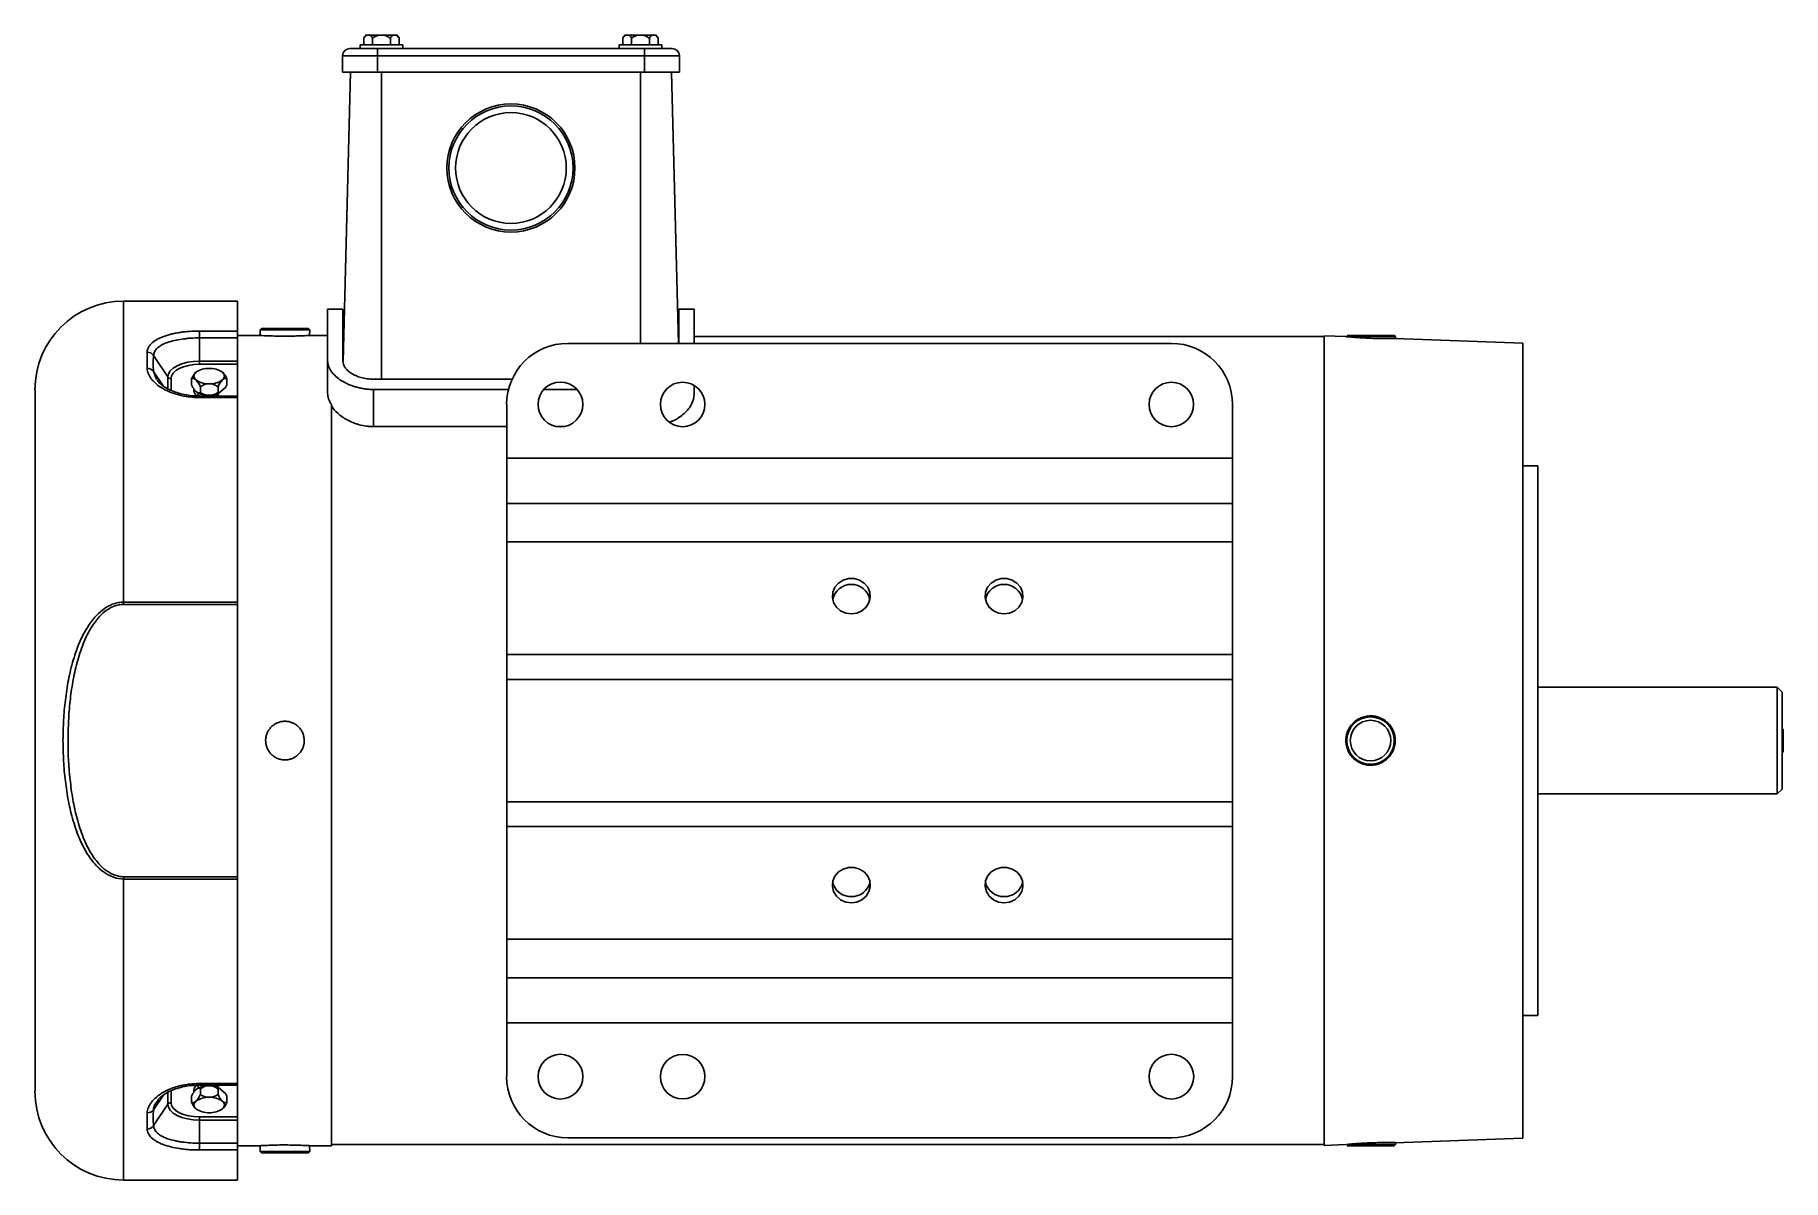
# Paper-space layout '_Bottom' of a CAD drawing. Header units: inches. Extents: x -6.5 to 7.8, y -3.6 to 5.8.
import ezdxf

# ---------------------------------------------------------------- set-up
doc = ezdxf.new("R2010")
doc.units = ezdxf.units.IN
doc.header["$MEASUREMENT"] = 0

psp = doc.layouts.new('_Bottom')

# ---------------------------------------------------------------- linework, layer by layer
at = {"color": 7, "linetype": 'Continuous', "lineweight": 25}
for p, q in [((-3.797, 5.747), (-3.797, 5.694)), ((-3.777, 5.773), (-3.528, 5.773)), ((-3.725, 5.747), (-3.725, 5.694)), ((-3.58, 5.747), (-3.58, 5.694)), ((-3.508, 5.747), (-3.508, 5.694)), ((-1.677, 5.747), (-1.677, 5.694)), ((-1.657, 5.773), (-1.407, 5.773)), ((-1.605, 5.747), (-1.605, 5.694)), ((-1.46, 5.747), (-1.46, 5.694)), ((-1.388, 5.747), (-1.388, 5.694)), ((-1.214, 5.603), (-3.971, 5.603)), ((-3.971, 5.47), (-3.971, 5.603)), ((-3.911, 5.663), (-1.274, 5.663)), ((-3.826, 5.694), (-3.826, 5.663)), ((-3.479, 5.694), (-3.826, 5.694)), ((-3.685, 5.47), (-3.685, 5.663)), ((-3.479, 5.663), (-3.479, 5.694)), ((-1.706, 5.694), (-1.706, 5.663)), ((-1.359, 5.694), (-1.706, 5.694)), ((-1.5, 5.47), (-1.5, 5.663)), ((-1.359, 5.663), (-1.359, 5.694)), ((-1.214, 5.47), (-1.214, 5.603)), ((-3.971, 5.47), (-1.214, 5.47)), ((-3.967, 3.102), (-3.905, 5.47)), ((-3.653, 2.957), (-3.653, 5.47)), ((-1.533, 3.25), (-1.533, 5.47)), ((-1.222, 3.25), (-1.28, 5.47)), ((-4.832, 3.596), (-5.763, 3.596)), ((-5.763, 3.596), (-5.763, 1.114)), ((-4.832, -3.596), (-4.832, 3.596)), ((-3.968, 3.53), (-4.093, 3.53)), ((-4.093, 3.53), (-4.093, 2.843)), ((-3.968, 3.53), (-3.968, 3.103)), ((-1.093, 3.53), (-1.218, 3.53)), ((-1.218, 3.53), (-1.218, 3.25)), ((-1.093, 3.53), (-1.093, 3.25)), ((-5.143, 3.35), (-4.832, 3.35)), ((-5.143, 3.35), (-5.143, 3.079)), ((-4.832, 3.295), (-5.143, 3.295)), ((-4.642, 3.315), (-4.832, 3.315)), ((-4.635, 3.372), (-4.645, 3.362)), ((-4.645, 3.362), (-4.644, 3.315)), ((-4.24, 3.362), (-4.645, 3.362)), ((-4.635, 3.372), (-4.25, 3.372)), ((-4.24, 3.362), (-4.25, 3.372)), ((-4.241, 3.315), (-4.24, 3.362)), ((-4.093, 3.315), (-4.241, 3.315)), ((-3.961, 3.34), (-3.968, 3.34)), ((-1.218, 3.34), (-1.224, 3.34)), ((4.062, 3.306), (-1.093, 3.306)), ((4.241, 3.305), (4.062, 3.312)), ((4.062, 3.312), (4.062, -3.312)), ((4.645, 3.305), (4.241, 3.305)), ((4.25, 3.315), (4.635, 3.315)), ((4.645, 3.305), (4.635, 3.315)), ((5.688, 3.252), (4.644, 3.29)), ((4.645, 3.29), (4.645, 3.305)), ((-5.518, 3.151), (-5.401, 2.976)), ((-2.128, 3.25), (2.812, 3.25)), ((5.688, -3.252), (5.688, 3.252)), ((-5.518, 3.021), (-5.493, 2.954)), ((-5.518, 3.021), (-5.438, 2.902)), ((-5.143, 3.105), (-4.832, 3.105)), ((-4.832, 3.079), (-5.143, 3.079)), ((-6.488, -2.87), (-6.488, 2.87)), ((-5.401, 2.879), (-5.401, 2.976)), ((-5.375, 2.963), (-5.375, 2.867)), ((-5.207, 2.959), (-5.207, 2.91)), ((-5.196, 2.889), (-5.188, 2.881)), ((-5.188, 2.881), (-5.188, 2.855)), ((-5.135, 2.896), (-5.135, 2.848)), ((-4.99, 2.896), (-4.99, 2.848)), ((-4.929, 2.889), (-4.98, 2.844)), ((-4.918, 2.959), (-4.918, 2.91)), ((-3.718, 2.873), (-3.718, 2.57)), ((-2.583, 2.957), (-3.718, 2.957)), ((-2.612, 2.873), (-3.718, 2.873)), ((-2.052, 2.873), (-2.323, 2.873)), ((-1.093, 2.906), (-1.093, 2.832)), ((-5.152, 2.844), (-5.152, 2.822)), ((-4.832, 2.819), (-5.143, 2.819)), ((-5.143, 2.819), (-5.143, 2.806)), ((-4.832, 2.806), (-5.143, 2.806)), ((-4.98, 2.844), (-4.98, 2.844)), ((-4.062, 2.749), (-4.062, -3.315)), ((-2.627, 2.75), (-2.627, -2.75)), ((3.312, 2.75), (3.312, -2.75)), ((-2.627, 2.57), (-3.718, 2.57)), ((-2.159, 2.57), (-2.216, 2.57)), ((-2.627, 2.31), (3.312, 2.31)), ((5.812, 2.249), (5.688, 2.249)), ((5.812, -2.249), (5.812, 2.249)), ((-2.627, 1.941), (3.312, 1.941)), ((-2.627, 1.625), (3.312, 1.625)), ((-5.763, 1.133), (-4.832, 1.133)), ((-4.832, 1.114), (-5.763, 1.114)), ((-2.627, 0.703), (3.312, 0.703)), ((-2.627, 0.501), (3.312, 0.501)), ((7.77, 0.437), (5.812, 0.437)), ((7.81, 0.397), (7.77, 0.437)), ((7.77, -0.437), (7.77, 0.437)), ((7.81, 0.397), (7.81, -0.397)), ((7.81, 0.094), (7.818, 0.094)), ((7.818, 0.094), (7.818, -0.094)), ((7.81, -0.094), (7.818, -0.094)), ((7.77, -0.437), (7.81, -0.397)), ((-2.627, -0.501), (3.312, -0.501)), ((5.812, -0.437), (7.77, -0.437)), ((-2.627, -0.703), (3.312, -0.703)), ((-5.763, -1.114), (-5.763, -3.596)), ((-5.763, -1.114), (-4.832, -1.114)), ((-4.832, -1.133), (-5.763, -1.133)), ((-2.627, -1.625), (3.312, -1.625)), ((-2.627, -1.941), (3.312, -1.941)), ((5.688, -2.249), (5.812, -2.249)), ((-2.627, -2.31), (3.312, -2.31)), ((-5.188, -2.881), (-5.188, -2.855)), ((-5.152, -2.822), (-5.152, -2.844)), ((-5.143, -2.806), (-4.832, -2.806)), ((-5.143, -2.806), (-5.143, -2.819)), ((-5.143, -2.819), (-4.832, -2.819)), ((-5.135, -2.896), (-5.135, -2.848)), ((-4.99, -2.896), (-4.99, -2.848)), ((-4.98, -2.844), (-4.929, -2.889)), ((-4.98, -2.844), (-4.98, -2.844)), ((-5.518, -3.021), (-5.439, -2.903)), ((-5.518, -3.151), (-5.401, -2.976)), ((-5.478, -2.941), (-5.487, -2.953)), ((-5.401, -2.976), (-5.401, -2.879)), ((-5.375, -2.866), (-5.375, -2.963)), ((-5.207, -2.959), (-5.207, -2.91)), ((-5.188, -2.881), (-5.196, -2.889)), ((-4.918, -2.959), (-4.918, -2.91)), ((-5.143, -3.079), (-4.832, -3.079)), ((-5.143, -3.35), (-5.143, -3.079)), ((-4.832, -3.105), (-5.143, -3.105)), ((-2.128, -3.25), (2.812, -3.25)), ((4.642, -3.291), (5.688, -3.252)), ((4.645, -3.305), (4.645, -3.29)), ((-5.143, -3.295), (-4.832, -3.295)), ((-4.832, -3.35), (-5.143, -3.35)), ((-4.832, -3.315), (-4.642, -3.315)), ((-4.644, -3.315), (-4.645, -3.362)), ((-4.645, -3.362), (-4.635, -3.372)), ((-4.645, -3.362), (-4.24, -3.362)), ((-4.25, -3.372), (-4.635, -3.372)), ((-4.25, -3.372), (-4.24, -3.362)), ((-4.243, -3.315), (-4.062, -3.315)), ((-4.24, -3.362), (-4.241, -3.315)), ((-4.062, -3.306), (4.062, -3.306)), ((4.062, -3.312), (4.241, -3.305)), ((4.241, -3.305), (4.645, -3.305)), ((4.635, -3.315), (4.25, -3.315)), ((4.635, -3.315), (4.645, -3.305)), ((-5.763, -3.596), (-4.832, -3.596))]:
    psp.add_line(p, q, dxfattribs=at)
at = {"color": 7, "linetype": 'Continuous', "lineweight": 25, "flags": 128}
for points in [[(-5.401, 2.976), (-5.396, 3.001), (-5.381, 3.025), (-5.358, 3.048), (-5.325, 3.067), (-5.286, 3.083), (-5.241, 3.095), (-5.193, 3.103), (-5.143, 3.105)], [(-5.143, 3.079), (-5.188, 3.077), (-5.232, 3.07), (-5.272, 3.059), (-5.307, 3.045), (-5.336, 3.027), (-5.357, 3.007), (-5.371, 2.985), (-5.375, 2.963)], [(-5.006, 2.819), (-4.994, 2.827), (-4.98, 2.844)], [(0.193, 1.036), (0.238, 1.043), (0.28, 1.061), (0.314, 1.091), (0.337, 1.129), (0.347, 1.171), (0.344, 1.214), (0.327, 1.255), (0.298, 1.289), (0.26, 1.313), (0.216, 1.326), (0.169, 1.326), (0.125, 1.313), (0.087, 1.289), (0.058, 1.255), (0.041, 1.214), (0.038, 1.171), (0.048, 1.129), (0.071, 1.091), (0.105, 1.061), (0.147, 1.043), (0.193, 1.036)], [(1.442, 1.036), (1.488, 1.043), (1.53, 1.061), (1.564, 1.091), (1.587, 1.129), (1.597, 1.171), (1.594, 1.214), (1.577, 1.255), (1.548, 1.289), (1.51, 1.313), (1.466, 1.326), (1.419, 1.326), (1.375, 1.313), (1.337, 1.289), (1.308, 1.255), (1.291, 1.214), (1.288, 1.171), (1.298, 1.129), (1.321, 1.091), (1.355, 1.061), (1.397, 1.043), (1.442, 1.036)], [(0.193, -1.327), (0.147, -1.321), (0.105, -1.302), (0.071, -1.273), (0.048, -1.235), (0.038, -1.193), (0.041, -1.149), (0.058, -1.109), (0.087, -1.075), (0.125, -1.051), (0.169, -1.038), (0.216, -1.038), (0.26, -1.051), (0.298, -1.075), (0.327, -1.109), (0.344, -1.149), (0.347, -1.193), (0.337, -1.235), (0.314, -1.273), (0.28, -1.302), (0.238, -1.321), (0.193, -1.327)], [(1.442, -1.327), (1.397, -1.321), (1.355, -1.302), (1.321, -1.273), (1.298, -1.235), (1.288, -1.193), (1.291, -1.149), (1.308, -1.109), (1.337, -1.075), (1.375, -1.051), (1.419, -1.038), (1.466, -1.038), (1.51, -1.051), (1.548, -1.075), (1.577, -1.109), (1.594, -1.149), (1.597, -1.193), (1.587, -1.235), (1.564, -1.273), (1.53, -1.302), (1.488, -1.321), (1.442, -1.327)], [(-5.006, -2.819), (-4.994, -2.827), (-4.98, -2.844)], [(-5.143, -3.105), (-5.193, -3.103), (-5.241, -3.095), (-5.286, -3.083), (-5.325, -3.067), (-5.358, -3.048), (-5.381, -3.025), (-5.396, -3.001), (-5.401, -2.976)], [(-5.375, -2.963), (-5.371, -2.985), (-5.357, -3.007), (-5.336, -3.027), (-5.307, -3.045), (-5.272, -3.059), (-5.232, -3.07), (-5.188, -3.077), (-5.143, -3.079)]]:
    psp.add_lwpolyline(points, dxfattribs=at)
at = {"color": 7, "linetype": 'Continuous', "lineweight": 25}
for centre, radius in [((-2.593, 4.685), 0.524), ((-2.593, 4.685), 0.508), ((-2.593, 4.685), 0.453), ((-2.188, 2.75), 0.183), ((-1.188, 2.75), 0.182), ((2.812, 2.75), 0.182), ((4.442, 0), 0.194), ((4.442, 0), 0.166), ((-2.188, -2.75), 0.183), ((-1.188, -2.75), 0.182), ((2.812, -2.75), 0.183)]:
    psp.add_circle(centre, radius, dxfattribs=at)
for centre, radius, start, end in [((-3.653, 5.663), 0.167, 138.6522, 150.0945), ((-3.755, 5.729), 0.0453, 96.9616, 156.6167), ((-3.766, 5.729), 0.0453, 23.3833, 83.0384), ((-3.653, 5.663), 0.11, 48.9984, 131.0016), ((-3.539, 5.729), 0.0453, 96.9616, 156.6167), ((-3.55, 5.729), 0.0453, 23.3833, 83.0384), ((-3.653, 5.663), 0.167, 29.9055, 41.3478), ((-1.533, 5.663), 0.167, 138.6522, 150.0945), ((-1.635, 5.729), 0.0453, 96.9616, 156.6167), ((-1.646, 5.729), 0.0453, 23.3833, 83.0384), ((-1.533, 5.663), 0.11, 48.9984, 131.0016), ((-1.419, 5.729), 0.0453, 96.9616, 156.6167), ((-1.43, 5.729), 0.0453, 23.3833, 83.0384), ((-1.533, 5.663), 0.167, 29.9055, 41.3478), ((-3.911, 5.603), 0.06, 90, 180), ((-1.274, 5.603), 0.06, 360, 90), ((-5.763, 2.87), 0.726, 90, 180), ((-3.989, 3.112), 1.582, 177.6056, 182.3944), ((-5.57, 3.116), 0.0624, 34.5175, 90.484), ((-3.99, 3.086), 1.53, 177.565, 182.435), ((-2.128, 2.75), 0.5, 90, 180), ((2.812, 2.75), 0.5, 0, 90), ((-5.568, 2.984), 0.0618, 36.6741, 92.2212), ((-5.066, 2.905), 0.151, 134.0284, 159.0694), ((-5.149, 2.982), 0.0381, 124.9588, 235.0412), ((-5.071, 2.872), 0.173, 87.0645, 125.1397), ((-5.054, 2.872), 0.173, 54.8603, 92.9355), ((-4.976, 2.982), 0.0381, 304.9588, 55.0412), ((-5.059, 2.905), 0.151, 20.9306, 45.9716), ((-5.376, 2.994), 0.0311, 215.5649, 271.305), ((-5.194, 2.932), 0.0302, 39.9592, 115.3998), ((-5.012, 2.992), 0.211, 202.7491, 209.3205), ((-5.1, 2.934), 0.106, 214.4626, 228.2445), ((-5.071, 3.092), 0.173, 234.8603, 272.9355), ((-5.276, 2.842), 0.151, 20.9306, 45.9716), ((-5.063, 2.799), 0.12, 89.5642, 126.3204), ((-5.062, 2.799), 0.12, 53.6796, 90.4358), ((-5.054, 3.092), 0.173, 267.0645, 305.1397), ((-4.849, 2.842), 0.151, 134.0284, 159.0694), ((-4.931, 2.932), 0.0302, 64.6002, 140.0408), ((-5.113, 2.992), 0.211, 330.6795, 337.2509), ((-5.138, 2.865), 0.0501, 191.1896, 244.9929), ((-5.148, 2.875), 0.0302, 219.9592, 295.3998), ((-5.071, 2.997), 0.173, 234.8603, 272.9355), ((-5.063, 2.945), 0.12, 233.6796, 270.4358), ((-5.062, 2.945), 0.12, 269.5642, 306.3204), ((-5.059, 3.036), 0.211, 269.1526, 291.2625), ((-4.979, 2.865), 0.021, 237.1331, 267.888), ((0.193, 1.122), 0.156, 12.699, 167.301), ((1.442, 1.122), 0.156, 12.699, 167.301), ((0.189, -1.124), 0.153, 192.2766, 271.3134), ((0.197, -1.125), 0.152, 268.4639, 347.9462), ((1.439, -1.124), 0.153, 192.2766, 271.3134), ((1.447, -1.125), 0.152, 268.4639, 347.9462), ((-5.139, -2.865), 0.0498, 115.5257, 168.9135), ((-5.1, -2.934), 0.106, 131.7555, 145.5374), ((-5.071, -2.997), 0.173, 87.0645, 125.1397), ((-5.148, -2.875), 0.0302, 64.6002, 140.0408), ((-5.063, -2.945), 0.12, 89.5642, 126.3204), ((-5.062, -2.945), 0.12, 53.6796, 90.4358), ((-5.059, -3.036), 0.211, 68.7375, 90.8474), ((-4.979, -2.865), 0.021, 92.112, 122.8669), ((-2.128, -2.75), 0.5, 180, 270), ((2.812, -2.75), 0.5, 270, 0), ((-5.763, -2.87), 0.726, 180, 270), ((-5.376, -2.994), 0.0311, 88.695, 144.4351), ((-5.012, -2.992), 0.211, 150.6795, 157.2509), ((-5.194, -2.932), 0.0302, 244.6002, 320.0408), ((-5.066, -2.905), 0.151, 200.9306, 225.9716), ((-5.149, -2.982), 0.0381, 124.9588, 235.0412), ((-5.276, -2.842), 0.151, 314.0284, 339.0694), ((-5.071, -3.092), 0.173, 87.0645, 125.1397), ((-5.063, -2.799), 0.12, 233.6796, 270.4358), ((-5.054, -3.092), 0.173, 54.8603, 92.9355), ((-5.062, -2.799), 0.12, 269.5642, 306.3204), ((-4.849, -2.842), 0.151, 200.9306, 225.9716), ((-4.976, -2.982), 0.0381, 304.9588, 55.0412), ((-4.931, -2.932), 0.0302, 219.9592, 295.3998), ((-5.059, -2.905), 0.151, 314.0284, 339.0694), ((-5.113, -2.992), 0.211, 22.7491, 29.3205), ((-3.989, -3.112), 1.582, 177.6056, 182.3944), ((-5.568, -2.984), 0.0618, 267.7788, 323.3259), ((-3.99, -3.086), 1.53, 177.565, 182.435), ((-5.071, -2.872), 0.173, 234.8603, 272.9355), ((-5.054, -2.872), 0.173, 267.0645, 305.1397), ((-5.57, -3.116), 0.0624, 269.516, 325.4825)]:
    psp.add_arc(centre, radius, start, end, dxfattribs=at)
for points, knots in [([(-5.57, 3.178), (-5.569, 3.191), (-5.566, 3.204), (-5.557, 3.221), (-5.554, 3.227), (-5.545, 3.239), (-5.54, 3.244), (-5.523, 3.26), (-5.51, 3.27), (-5.486, 3.284), (-5.478, 3.289), (-5.46, 3.297), (-5.451, 3.301), (-5.421, 3.312), (-5.4, 3.319), (-5.365, 3.328), (-5.353, 3.33), (-5.329, 3.335), (-5.304, 3.339), (-5.278, 3.343), (-5.252, 3.345), (-5.238, 3.347), (-5.198, 3.35), (-5.17, 3.35), (-5.143, 3.35)], [0, 0, 0, 0, 0.125, 0.125, 0.1875, 0.1875, 0.25, 0.25, 0.375, 0.375, 0.4375, 0.4375, 0.5, 0.5, 0.625, 0.625, 0.6875, 0.6875, 0.75, 0.8125, 0.8125, 0.875, 0.875, 1, 1, 1, 1]), ([(-5.143, 3.295), (-5.167, 3.295), (-5.19, 3.294), (-5.225, 3.292), (-5.237, 3.291), (-5.26, 3.288), (-5.271, 3.287), (-5.305, 3.282), (-5.326, 3.279), (-5.366, 3.269), (-5.385, 3.264), (-5.42, 3.252), (-5.436, 3.245), (-5.457, 3.233), (-5.463, 3.229), (-5.475, 3.221), (-5.481, 3.217), (-5.496, 3.203), (-5.503, 3.194), (-5.514, 3.173), (-5.517, 3.162), (-5.518, 3.151)], [0, 0, 0, 0, 0.125, 0.125, 0.1875, 0.1875, 0.25, 0.25, 0.375, 0.375, 0.5, 0.5, 0.625, 0.625, 0.6875, 0.6875, 0.75, 0.75, 0.875, 0.875, 1, 1, 1, 1]), ([(-4.642, 3.315), (-4.642, 3.315), (-4.641, 3.315), (-4.618, 3.313), (-4.593, 3.312), (-4.584, 3.312)], [0, 0, 0, 0, 0.306025, 0.729308, 1, 1, 1, 1]), ([(-4.584, 3.312), (-4.566, 3.311), (-4.531, 3.31), (-4.463, 3.309), (-4.394, 3.309), (-4.331, 3.311), (-4.28, 3.313), (-4.247, 3.315), (-4.243, 3.315), (-4.241, 3.315)], [0, 0, 0, 0, 0.143813, 0.287631, 0.431304, 0.574889, 0.718637, 0.862517, 1, 1, 1, 1]), ([(4.241, 3.305), (4.243, 3.305), (4.247, 3.305), (4.268, 3.303), (4.306, 3.299), (4.356, 3.296), (4.423, 3.292), (4.492, 3.29), (4.556, 3.289), (4.606, 3.29), (4.639, 3.29), (4.642, 3.29), (4.644, 3.29)], [0, 0, 0, 0, 0.050916, 0.161169, 0.231538, 0.342711, 0.453887, 0.564938, 0.675717, 0.786416, 0.897184, 1, 1, 1, 1]), ([(-5.143, 2.806), (-5.17, 2.806), (-5.197, 2.808), (-5.238, 2.813), (-5.251, 2.815), (-5.277, 2.819), (-5.29, 2.822), (-5.329, 2.832), (-5.353, 2.84), (-5.399, 2.858), (-5.421, 2.868), (-5.46, 2.891), (-5.478, 2.903), (-5.502, 2.923), (-5.509, 2.93), (-5.523, 2.944), (-5.529, 2.951), (-5.545, 2.972), (-5.554, 2.987), (-5.566, 3.016), (-5.569, 3.031), (-5.57, 3.046)], [0, 0, 0, 0, 0.125, 0.125, 0.1875, 0.1875, 0.25, 0.25, 0.375, 0.375, 0.5, 0.5, 0.625, 0.625, 0.6875, 0.6875, 0.75, 0.75, 0.875, 0.875, 1, 1, 1, 1]), ([(-4.093, 3.103), (-4.093, 3.091), (-4.09, 3.078), (-4.082, 3.052), (-4.075, 3.04), (-4.063, 3.02), (-4.058, 3.014), (-4.047, 3.001), (-4.041, 2.995), (-4.023, 2.976), (-4.008, 2.964), (-3.976, 2.942), (-3.957, 2.931), (-3.917, 2.912), (-3.895, 2.903), (-3.859, 2.892), (-3.847, 2.889), (-3.822, 2.883), (-3.81, 2.881), (-3.784, 2.877), (-3.771, 2.875), (-3.745, 2.873), (-3.731, 2.873), (-3.718, 2.873)], [0, 0, 0, 0, 0.125, 0.125, 0.25, 0.25, 0.3125, 0.3125, 0.375, 0.375, 0.5, 0.5, 0.625, 0.625, 0.75, 0.75, 0.8125, 0.8125, 0.875, 0.875, 0.9375, 0.9375, 1, 1, 1, 1]), ([(-3.718, 2.957), (-3.735, 2.957), (-3.753, 2.958), (-3.778, 2.961), (-3.787, 2.963), (-3.803, 2.966), (-3.811, 2.968), (-3.827, 2.973), (-3.835, 2.975), (-3.849, 2.98), (-3.856, 2.983), (-3.877, 2.992), (-3.889, 2.999), (-3.906, 3.01), (-3.911, 3.013), (-3.921, 3.021), (-3.925, 3.025), (-3.938, 3.037), (-3.945, 3.045), (-3.956, 3.061), (-3.96, 3.07), (-3.966, 3.087), (-3.968, 3.095), (-3.968, 3.103)], [0, 0, 0, 0, 0.125, 0.125, 0.1875, 0.1875, 0.25, 0.25, 0.3125, 0.3125, 0.375, 0.375, 0.5, 0.5, 0.5625, 0.5625, 0.625, 0.625, 0.75, 0.75, 0.875, 0.875, 1, 1, 1, 1]), ([(-5.143, 2.82), (-5.151, 2.82), (-5.182, 2.819), (-5.234, 2.825), (-5.296, 2.837), (-5.353, 2.856), (-5.404, 2.878), (-5.445, 2.905), (-5.475, 2.93), (-5.487, 2.946), (-5.492, 2.953)], [0, 0, 0, 0, 0.057169, 0.198526, 0.339694, 0.480373, 0.619807, 0.757644, 0.892719, 1, 1, 1, 1]), ([(-4.093, 2.843), (-4.093, 2.828), (-4.09, 2.812), (-4.08, 2.781), (-4.072, 2.765), (-4.062, 2.749)], [0, 0, 0, 0, 0.5, 0.5, 1, 1, 1, 1]), ([(-4.062, 2.739), (-4.049, 2.717), (-4.032, 2.697), (-4, 2.668), (-3.988, 2.659), (-3.969, 2.645), (-3.962, 2.641), (-3.949, 2.632), (-3.941, 2.628), (-3.919, 2.616), (-3.904, 2.608), (-3.878, 2.599), (-3.87, 2.595), (-3.852, 2.59), (-3.843, 2.587), (-3.816, 2.58), (-3.797, 2.576), (-3.767, 2.572), (-3.757, 2.571), (-3.738, 2.57), (-3.728, 2.57), (-3.718, 2.57)], [0, 0, 0, 0, 0.25, 0.25, 0.375, 0.375, 0.4375, 0.4375, 0.5, 0.5, 0.625, 0.625, 0.6875, 0.6875, 0.75, 0.75, 0.875, 0.875, 0.9375, 0.9375, 1, 1, 1, 1]), ([(-1.294, 2.606), (-1.286, 2.609), (-1.256, 2.618), (-1.217, 2.644), (-1.159, 2.688), (-1.105, 2.754), (-1.097, 2.806), (-1.093, 2.832)], [0, 0, 0, 0, 0.058851, 0.211619, 0.364539, 0.673431, 1, 1, 1, 1]), ([(-5.763, -1.133), (-5.791, -1.133), (-5.818, -1.128), (-5.872, -1.109), (-5.897, -1.096), (-5.931, -1.072), (-5.943, -1.063), (-5.964, -1.045), (-5.974, -1.035), (-6.003, -1.005), (-6.02, -0.984), (-6.053, -0.938), (-6.068, -0.914), (-6.095, -0.865), (-6.107, -0.84), (-6.129, -0.789), (-6.14, -0.764), (-6.158, -0.711), (-6.167, -0.684), (-6.191, -0.604), (-6.204, -0.55), (-6.225, -0.441), (-6.233, -0.387), (-6.246, -0.277), (-6.251, -0.222), (-6.257, -0.111), (-6.259, -0.055), (-6.259, 0.056), (-6.257, 0.111), (-6.251, 0.222), (-6.246, 0.277), (-6.233, 0.386), (-6.225, 0.441), (-6.204, 0.55), (-6.191, 0.604), (-6.159, 0.711), (-6.141, 0.764), (-6.107, 0.841), (-6.094, 0.866), (-6.067, 0.915), (-6.053, 0.938), (-6.028, 0.972), (-6.02, 0.983), (-6.002, 1.005), (-5.993, 1.016), (-5.964, 1.046), (-5.943, 1.064), (-5.908, 1.088), (-5.896, 1.096), (-5.871, 1.108), (-5.859, 1.114), (-5.832, 1.123), (-5.819, 1.127), (-5.791, 1.131), (-5.777, 1.133), (-5.763, 1.133)], [0, 0, 0, 0, 0.03125, 0.03125, 0.0625, 0.0625, 0.078125, 0.078125, 0.09375, 0.09375, 0.125, 0.125, 0.15625, 0.15625, 0.1875, 0.1875, 0.21875, 0.21875, 0.25, 0.25, 0.3125, 0.3125, 0.375, 0.375, 0.4375, 0.4375, 0.5, 0.5, 0.5625, 0.5625, 0.625, 0.625, 0.6875, 0.6875, 0.75, 0.75, 0.8125, 0.8125, 0.84375, 0.84375, 0.875, 0.875, 0.890625, 0.890625, 0.90625, 0.90625, 0.9375, 0.9375, 0.953125, 0.953125, 0.96875, 0.96875, 0.984375, 0.984375, 1, 1, 1, 1]), ([(-5.763, 1.114), (-5.776, 1.114), (-5.79, 1.112), (-5.816, 1.107), (-5.829, 1.103), (-5.855, 1.094), (-5.867, 1.088), (-5.891, 1.074), (-5.902, 1.066), (-5.935, 1.041), (-5.954, 1.022), (-5.989, 0.981), (-6.005, 0.959), (-6.035, 0.914), (-6.048, 0.89), (-6.072, 0.842), (-6.083, 0.817), (-6.103, 0.767), (-6.112, 0.742), (-6.129, 0.69), (-6.137, 0.664), (-6.158, 0.586), (-6.169, 0.534), (-6.188, 0.428), (-6.195, 0.375), (-6.207, 0.269), (-6.211, 0.215), (-6.216, 0.107), (-6.218, 0.053), (-6.218, -0.108), (-6.212, -0.215), (-6.195, -0.374), (-6.188, -0.427), (-6.174, -0.507), (-6.168, -0.533), (-6.157, -0.586), (-6.151, -0.612), (-6.13, -0.691), (-6.113, -0.742), (-6.073, -0.843), (-6.049, -0.891), (-6.006, -0.959), (-5.99, -0.98), (-5.963, -1.011), (-5.954, -1.021), (-5.934, -1.04), (-5.924, -1.049), (-5.902, -1.066), (-5.891, -1.074), (-5.867, -1.087), (-5.855, -1.093), (-5.83, -1.103), (-5.817, -1.107), (-5.79, -1.112), (-5.776, -1.114), (-5.763, -1.114)], [0, 0, 0, 0, 0.015625, 0.015625, 0.03125, 0.03125, 0.046875, 0.046875, 0.0625, 0.0625, 0.09375, 0.09375, 0.125, 0.125, 0.15625, 0.15625, 0.1875, 0.1875, 0.21875, 0.21875, 0.25, 0.25, 0.3125, 0.3125, 0.375, 0.375, 0.4375, 0.4375, 0.5, 0.5, 0.625, 0.625, 0.6875, 0.6875, 0.71875, 0.71875, 0.75, 0.75, 0.8125, 0.8125, 0.875, 0.875, 0.90625, 0.90625, 0.921875, 0.921875, 0.9375, 0.9375, 0.953125, 0.953125, 0.96875, 0.96875, 0.984375, 0.984375, 1, 1, 1, 1]), ([(-4.443, -0.158), (-4.453, -0.158), (-4.463, -0.157), (-4.483, -0.153), (-4.493, -0.15), (-4.513, -0.142), (-4.522, -0.137), (-4.539, -0.126), (-4.547, -0.119), (-4.562, -0.104), (-4.568, -0.096), (-4.58, -0.079), (-4.585, -0.07), (-4.592, -0.051), (-4.595, -0.041), (-4.599, -0.021), (-4.6, -0.01), (-4.601, 0.01), (-4.599, 0.021), (-4.595, 0.041), (-4.592, 0.051), (-4.585, 0.07), (-4.58, 0.079), (-4.568, 0.096), (-4.562, 0.104), (-4.547, 0.119), (-4.539, 0.126), (-4.522, 0.137), (-4.513, 0.142), (-4.493, 0.15), (-4.484, 0.153), (-4.463, 0.157), (-4.453, 0.158), (-4.432, 0.158), (-4.422, 0.157), (-4.402, 0.153), (-4.392, 0.15), (-4.373, 0.142), (-4.363, 0.137), (-4.346, 0.126), (-4.338, 0.119), (-4.324, 0.105), (-4.317, 0.096), (-4.305, 0.079), (-4.301, 0.07), (-4.293, 0.051), (-4.29, 0.041), (-4.286, 0.021), (-4.285, 0.011), (-4.284, -0.01), (-4.286, -0.021), (-4.29, -0.041), (-4.293, -0.051), (-4.3, -0.07), (-4.305, -0.079), (-4.317, -0.096), (-4.323, -0.104), (-4.338, -0.119), (-4.346, -0.125), (-4.363, -0.137), (-4.372, -0.142), (-4.391, -0.15), (-4.401, -0.153), (-4.422, -0.157), (-4.432, -0.158), (-4.443, -0.158)], [0, 0, 0, 0, 0.03125, 0.03125, 0.0625, 0.0625, 0.09375, 0.09375, 0.125, 0.125, 0.15625, 0.15625, 0.1875, 0.1875, 0.21875, 0.21875, 0.25, 0.25, 0.28125, 0.28125, 0.3125, 0.3125, 0.34375, 0.34375, 0.375, 0.375, 0.40625, 0.40625, 0.4375, 0.4375, 0.46875, 0.46875, 0.5, 0.5, 0.53125, 0.53125, 0.5625, 0.5625, 0.59375, 0.59375, 0.625, 0.625, 0.65625, 0.65625, 0.6875, 0.6875, 0.71875, 0.71875, 0.75, 0.75, 0.78125, 0.78125, 0.8125, 0.8125, 0.84375, 0.84375, 0.875, 0.875, 0.90625, 0.90625, 0.9375, 0.9375, 0.96875, 0.96875, 1, 1, 1, 1]), ([(4.302, -0.145), (4.311, -0.154), (4.321, -0.162), (4.338, -0.173), (4.344, -0.176), (4.355, -0.182), (4.361, -0.185), (4.38, -0.192), (4.393, -0.196), (4.418, -0.201), (4.432, -0.202), (4.458, -0.202), (4.471, -0.2), (4.497, -0.195), (4.51, -0.191), (4.534, -0.18), (4.546, -0.174), (4.568, -0.159), (4.578, -0.15), (4.596, -0.131), (4.605, -0.121), (4.619, -0.099), (4.625, -0.087), (4.635, -0.062), (4.639, -0.05), (4.643, -0.024), (4.644, -0.011), (4.644, 0.016), (4.643, 0.029), (4.638, 0.049), (4.637, 0.055), (4.633, 0.068), (4.63, 0.074), (4.623, 0.092), (4.616, 0.104), (4.601, 0.125), (4.592, 0.136), (4.574, 0.154), (4.563, 0.162), (4.547, 0.173), (4.541, 0.176), (4.529, 0.182), (4.523, 0.185), (4.505, 0.192), (4.492, 0.196), (4.466, 0.201), (4.453, 0.202), (4.426, 0.202), (4.413, 0.2), (4.387, 0.195), (4.375, 0.191), (4.35, 0.18), (4.339, 0.174), (4.317, 0.159), (4.307, 0.15), (4.288, 0.131), (4.28, 0.121), (4.269, 0.104), (4.266, 0.099), (4.26, 0.087), (4.257, 0.081), (4.25, 0.062), (4.246, 0.05), (4.241, 0.024), (4.24, 0.01), (4.24, -0.016), (4.242, -0.029), (4.246, -0.048), (4.248, -0.055), (4.252, -0.068), (4.254, -0.074), (4.262, -0.092), (4.268, -0.103), (4.283, -0.125), (4.292, -0.135), (4.302, -0.145)], [0, 0, 0, 0, 0.03125, 0.03125, 0.046875, 0.046875, 0.0625, 0.0625, 0.09375, 0.09375, 0.125, 0.125, 0.15625, 0.15625, 0.1875, 0.1875, 0.21875, 0.21875, 0.25, 0.25, 0.28125, 0.28125, 0.3125, 0.3125, 0.34375, 0.34375, 0.375, 0.375, 0.40625, 0.40625, 0.421875, 0.421875, 0.4375, 0.4375, 0.46875, 0.46875, 0.5, 0.5, 0.53125, 0.53125, 0.546875, 0.546875, 0.5625, 0.5625, 0.59375, 0.59375, 0.625, 0.625, 0.65625, 0.65625, 0.6875, 0.6875, 0.71875, 0.71875, 0.75, 0.75, 0.78125, 0.78125, 0.796875, 0.796875, 0.8125, 0.8125, 0.84375, 0.84375, 0.875, 0.875, 0.90625, 0.90625, 0.921875, 0.921875, 0.9375, 0.9375, 0.96875, 0.96875, 1, 1, 1, 1]), ([(-5.57, -3.046), (-5.569, -3.031), (-5.566, -3.016), (-5.557, -2.994), (-5.554, -2.987), (-5.545, -2.973), (-5.54, -2.965), (-5.523, -2.944), (-5.51, -2.93), (-5.486, -2.91), (-5.478, -2.904), (-5.46, -2.891), (-5.451, -2.885), (-5.421, -2.868), (-5.4, -2.858), (-5.365, -2.844), (-5.353, -2.84), (-5.329, -2.832), (-5.304, -2.825), (-5.278, -2.82), (-5.252, -2.815), (-5.238, -2.813), (-5.198, -2.808), (-5.17, -2.806), (-5.143, -2.806)], [0, 0, 0, 0, 0.125, 0.125, 0.1875, 0.1875, 0.25, 0.25, 0.375, 0.375, 0.4375, 0.4375, 0.5, 0.5, 0.625, 0.625, 0.6875, 0.6875, 0.75, 0.8125, 0.8125, 0.875, 0.875, 1, 1, 1, 1]), ([(-5.485, -2.943), (-5.477, -2.934), (-5.46, -2.916), (-5.423, -2.89), (-5.378, -2.866), (-5.324, -2.845), (-5.265, -2.83), (-5.204, -2.821), (-5.162, -2.82), (-5.142, -2.819)], [0, 0, 0, 0, 0.1395755, 0.2799634, 0.4235994, 0.5686245, 0.716186, 0.8648634, 1, 1, 1, 1]), ([(-5.487, -2.953), (-5.496, -2.963), (-5.515, -2.985), (-5.517, -3.008), (-5.518, -3.021)], [0, 0, 0, 0, 0.452683, 1, 1, 1, 1]), ([(-5.143, -3.35), (-5.17, -3.35), (-5.197, -3.35), (-5.238, -3.347), (-5.251, -3.345), (-5.277, -3.343), (-5.29, -3.341), (-5.329, -3.335), (-5.353, -3.33), (-5.399, -3.319), (-5.421, -3.312), (-5.46, -3.297), (-5.478, -3.289), (-5.502, -3.275), (-5.509, -3.27), (-5.523, -3.26), (-5.529, -3.255), (-5.545, -3.239), (-5.554, -3.228), (-5.566, -3.204), (-5.569, -3.191), (-5.57, -3.178)], [0, 0, 0, 0, 0.125, 0.125, 0.1875, 0.1875, 0.25, 0.25, 0.375, 0.375, 0.5, 0.5, 0.625, 0.625, 0.6875, 0.6875, 0.75, 0.75, 0.875, 0.875, 1, 1, 1, 1]), ([(-5.518, -3.151), (-5.517, -3.162), (-5.514, -3.173), (-5.506, -3.188), (-5.503, -3.193), (-5.495, -3.203), (-5.491, -3.207), (-5.476, -3.221), (-5.464, -3.229), (-5.436, -3.245), (-5.42, -3.252), (-5.385, -3.264), (-5.367, -3.269), (-5.336, -3.276), (-5.326, -3.278), (-5.304, -3.282), (-5.294, -3.284), (-5.261, -3.288), (-5.238, -3.291), (-5.19, -3.294), (-5.167, -3.295), (-5.143, -3.295)], [0, 0, 0, 0, 0.125, 0.125, 0.1875, 0.1875, 0.25, 0.25, 0.375, 0.375, 0.5, 0.5, 0.625, 0.625, 0.6875, 0.6875, 0.75, 0.75, 0.875, 0.875, 1, 1, 1, 1]), ([(4.642, -3.29), (4.643, -3.29), (4.646, -3.29), (4.628, -3.29), (4.59, -3.289), (4.534, -3.289), (4.468, -3.291), (4.399, -3.293), (4.342, -3.297), (4.294, -3.3), (4.258, -3.303), (4.244, -3.305), (4.241, -3.305), (4.241, -3.305)], [0, 0, 0, 0, 0.032949, 0.143647, 0.254369, 0.36514, 0.475867, 0.586548, 0.697382, 0.768849, 0.879645, 0.990456, 1, 1, 1, 1]), ([(-4.584, -3.312), (-4.598, -3.313), (-4.627, -3.314), (-4.645, -3.315), (-4.642, -3.315), (-4.642, -3.315)], [0, 0, 0, 0, 0.424038, 0.848098, 1, 1, 1, 1]), ([(-4.243, -3.315), (-4.243, -3.315), (-4.24, -3.315), (-4.258, -3.314), (-4.296, -3.312), (-4.353, -3.31), (-4.419, -3.309), (-4.488, -3.309), (-4.545, -3.31), (-4.573, -3.311), (-4.584, -3.312)], [0, 0, 0, 0, 0.046743, 0.19008, 0.33352, 0.477235, 0.621017, 0.764615, 0.908115, 1, 1, 1, 1])]:
    psp.add_open_spline(points, degree=3, knots=knots, dxfattribs=at)

doc.saveas('drawing.dxf')
